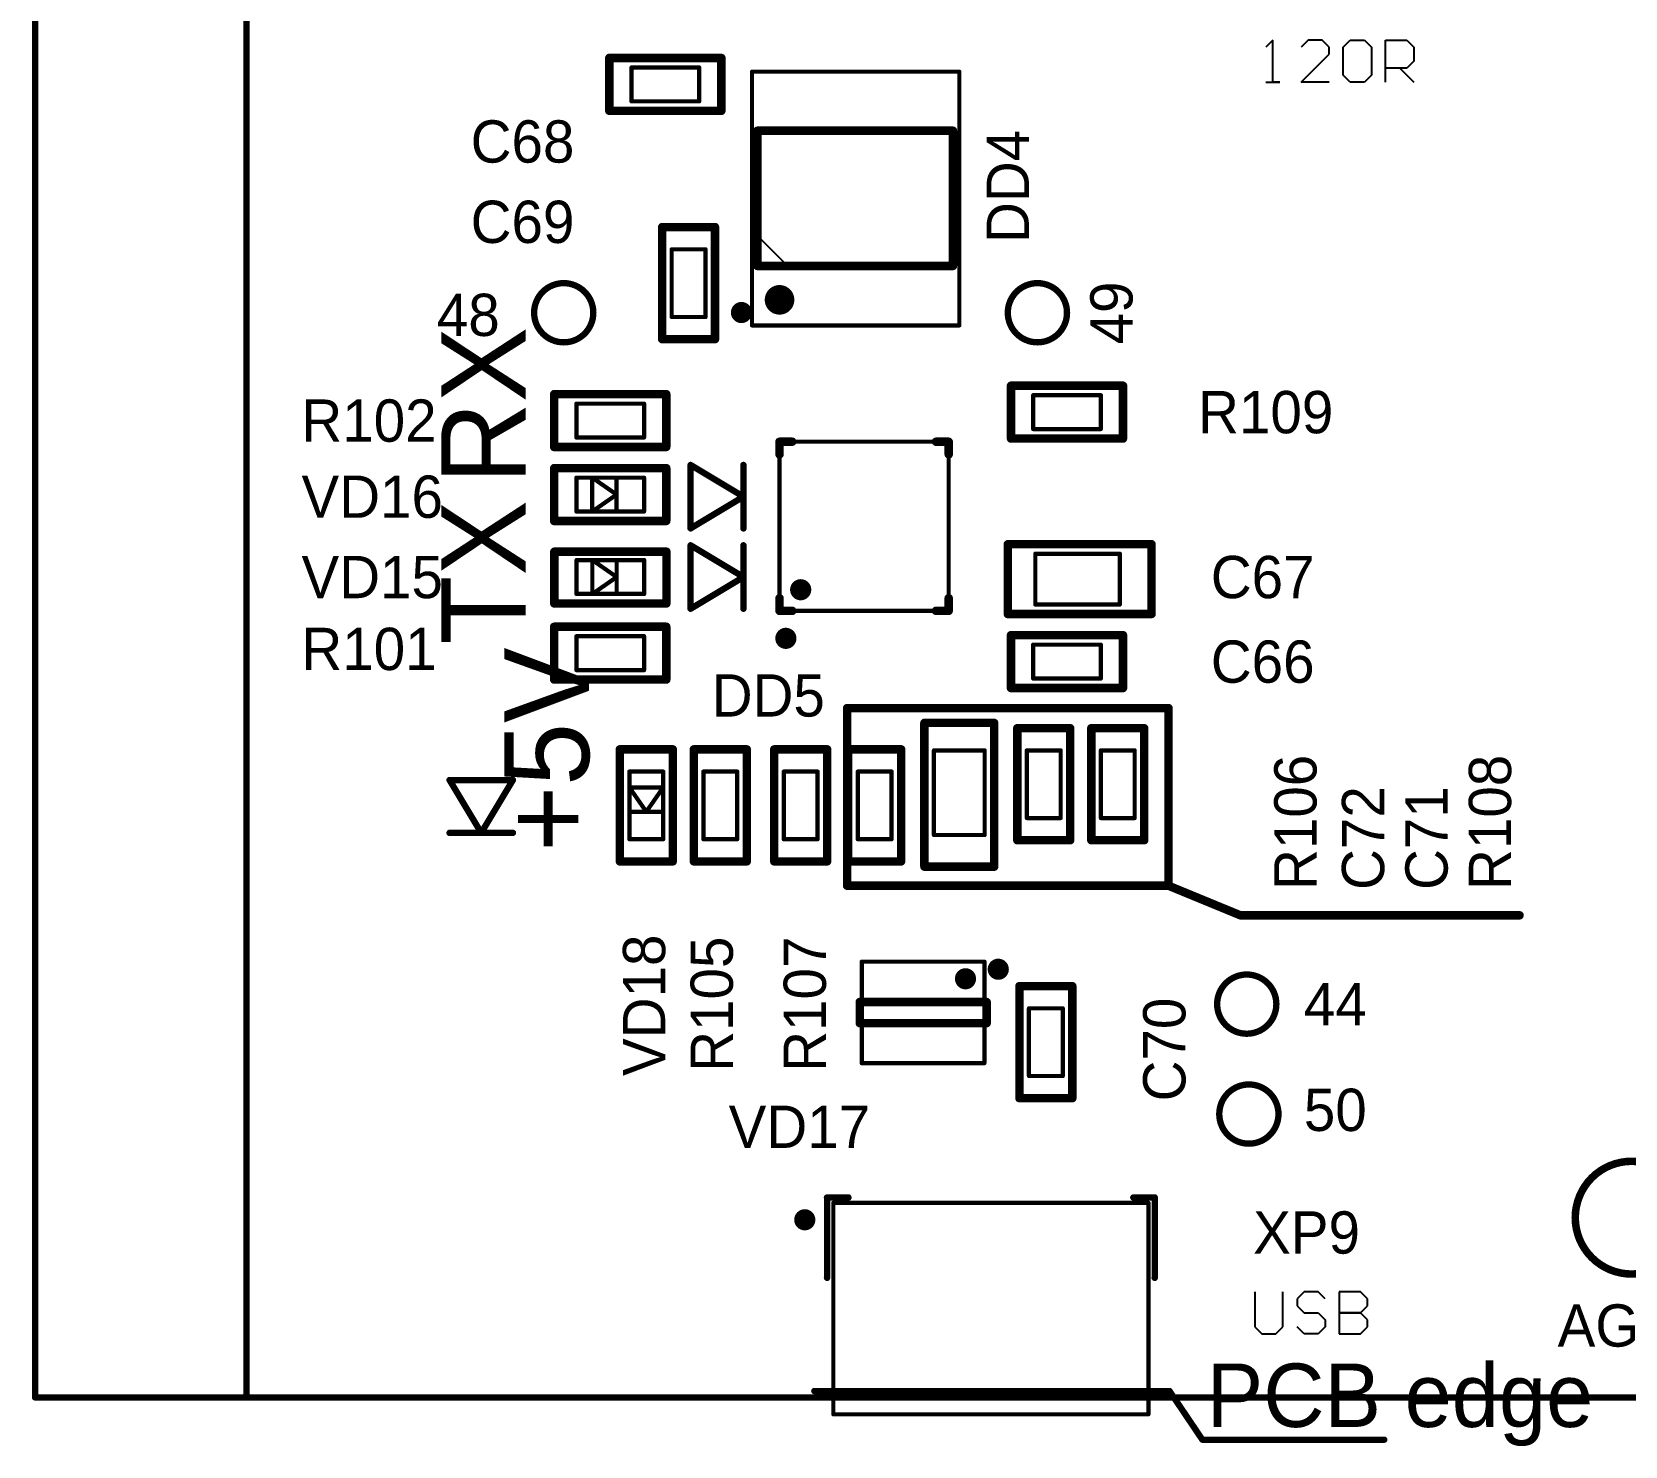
# Model space of a CAD drawing. Header units: millimetres. Extents: x 401 to 806, y 209 to 418.
# Drawn here: x 400.78 to 438.45, y 209.3 to 242.74 of the extents above; entities that cross this region are included whole.
import ezdxf

# ---------------------------------------------------------------- set-up
doc = ezdxf.new("R2010")
doc.units = ezdxf.units.MM
for name, color, linetype in [('KeepOutLayer', 6, 'Continuous'), ('Mechanical1', 6, 'Continuous'), ('TopOverlay', 28, 'Continuous')]:
    doc.layers.add(name, color=color, linetype=linetype)

msp = doc.modelspace()

# ---------------------------------------------------------------- linework, layer by layer
at = {"layer": 'KeepOutLayer', "const_width": 0.15}
for points in [[(400.85, 210.448), (400.85, 410.448)], [(405.85, 210.448), (405.85, 410.448)], [(400.85, 210.448), (405.85, 210.448)], [(405.85, 210.448), (505.85, 210.448)]]:
    msp.add_lwpolyline(points, dxfattribs=at)
at = {"layer": 'KeepOutLayer', "const_width": 0.075}
for points in [[(400.813, 210.448, 1), (400.888, 210.448, 1)], [(400.813, 210.448, 1), (400.888, 210.448, 1)], [(405.813, 210.448, 1), (405.888, 210.448, 1)], [(405.813, 210.448, 1), (405.888, 210.448, 1)], [(405.813, 210.448, 1), (405.888, 210.448, 1)]]:
    msp.add_lwpolyline(points, format="xyb", close=True, dxfattribs=at)
at = {"layer": 'Mechanical1'}
for points, const_width in [([(414.953, 241.898), (416.553, 241.898)], 0.1), ([(414.953, 241.098), (414.953, 241.898)], 0.1), ([(416.553, 241.098), (416.553, 241.898)], 0.1), ([(417.803, 235.798), (417.803, 241.798)], 0.1), ([(417.803, 241.798), (422.703, 241.798)], 0.1), ([(422.703, 235.798), (422.703, 241.798)], 0.1), ([(414.953, 241.098), (416.553, 241.098)], 0.1), ([(415.903, 235.998), (415.903, 237.598)], 0.1), ([(415.903, 237.598), (416.703, 237.598)], 0.1), ([(416.703, 235.998), (416.703, 237.598)], 0.1), ([(415.903, 235.998), (416.703, 235.998)], 0.1), ([(417.803, 235.798), (422.703, 235.798)], 0.1), ([(413.65, 233.147), (413.65, 233.948)], 0.1), ([(413.65, 233.948), (415.25, 233.948)], 0.1), ([(415.25, 233.147), (415.25, 233.948)], 0.1), ([(424.45, 233.347), (424.45, 234.148)], 0.1), ([(424.45, 234.148), (426.05, 234.148)], 0.1), ([(426.05, 233.347), (426.05, 234.148)], 0.1), ([(413.65, 233.147), (415.25, 233.147)], 0.1), ([(424.45, 233.347), (426.05, 233.347)], 0.1), ([(418.453, 229.048), (418.453, 233.048)], 0.1), ([(418.453, 233.048), (422.453, 233.048)], 0.1), ([(422.453, 229.048), (422.453, 233.048)], 0.1), ([(413.65, 231.398), (413.65, 232.198)], 0.1), ([(413.65, 232.198), (415.25, 232.198)], 0.1), ([(414.025, 232.198), (414.6, 231.798)], 0.1), ([(414.025, 231.398), (414.025, 232.198)], 0.1), ([(414.6, 231.398), (414.6, 232.198)], 0.1), ([(415.25, 231.398), (415.25, 232.198)], 0.1), ([(414.025, 231.398), (414.6, 231.798)], 0.1), ([(413.65, 231.398), (415.25, 231.398)], 0.1), ([(413.653, 230.248), (415.253, 230.248)], 0.1), ([(413.653, 229.448), (413.653, 230.248)], 0.1), ([(413.653, 230.248), (415.253, 230.248)], 0.0254), ([(413.653, 229.448), (413.653, 230.248)], 0.0254), ([(414.028, 229.448), (414.028, 230.248)], 0.1), ([(414.028, 230.248), (414.603, 229.848)], 0.1), ([(414.603, 229.448), (414.603, 230.248)], 0.1), ([(415.253, 229.448), (415.253, 230.248)], 0.1), ([(415.253, 229.448), (415.253, 230.248)], 0.0254), ([(424.5, 229.198), (424.5, 230.398)], 0.1), ([(424.5, 230.398), (426.499, 230.398)], 0.1), ([(426.499, 229.198), (426.499, 230.398)], 0.1), ([(414.028, 229.448), (414.603, 229.848)], 0.1), ([(413.653, 229.448), (415.253, 229.448)], 0.1), ([(413.653, 229.448), (415.253, 229.448)], 0.0254), ([(418.453, 229.048), (422.453, 229.048)], 0.1), ([(424.5, 229.198), (426.499, 229.198)], 0.1), ([(413.65, 227.647), (413.65, 228.448)], 0.1), ([(413.65, 228.448), (415.25, 228.448)], 0.1), ([(415.25, 227.647), (415.25, 228.448)], 0.1), ([(424.45, 228.248), (426.05, 228.248)], 0.1), ([(424.45, 227.448), (424.45, 228.248)], 0.1), ([(426.05, 227.448), (426.05, 228.248)], 0.1), ([(413.65, 227.647), (415.25, 227.647)], 0.1), ([(424.45, 227.448), (426.05, 227.448)], 0.1), ([(422.103, 225.748), (423.303, 225.748)], 0.1), ([(422.103, 223.748), (422.103, 225.748)], 0.1), ([(423.303, 223.748), (423.303, 225.748)], 0.1), ([(424.3, 224.148), (424.3, 225.748)], 0.1), ([(424.3, 225.748), (425.1, 225.748)], 0.1), ([(425.1, 224.148), (425.1, 225.748)], 0.1), ([(426.05, 225.748), (426.85, 225.748)], 0.1), ([(426.05, 224.148), (426.05, 225.748)], 0.1), ([(426.85, 224.148), (426.85, 225.748)], 0.1), ([(414.903, 225.248), (415.703, 225.248)], 0.1), ([(414.903, 223.648), (414.903, 225.248)], 0.1), ([(415.703, 223.648), (415.703, 225.248)], 0.1), ([(416.653, 225.248), (417.453, 225.248)], 0.1), ([(416.653, 223.648), (416.653, 225.248)], 0.1), ([(417.453, 223.648), (417.453, 225.248)], 0.1), ([(418.553, 225.248), (419.353, 225.248)], 0.1), ([(418.553, 223.648), (418.553, 225.248)], 0.1), ([(419.353, 223.648), (419.353, 225.248)], 0.1), ([(420.303, 225.248), (421.103, 225.248)], 0.1), ([(420.303, 223.648), (420.303, 225.248)], 0.1), ([(421.103, 223.648), (421.103, 225.248)], 0.1), ([(414.903, 224.873), (415.703, 224.873)], 0.1), ([(414.903, 224.873), (415.303, 224.298)], 0.1), ([(415.303, 224.298), (415.703, 224.873)], 0.1), ([(414.903, 224.298), (415.703, 224.298)], 0.1), ([(424.3, 224.148), (425.1, 224.148)], 0.1), ([(426.05, 224.148), (426.85, 224.148)], 0.1), ([(422.103, 223.748), (423.303, 223.748)], 0.1), ([(414.903, 223.648), (415.703, 223.648)], 0.1), ([(416.653, 223.648), (417.453, 223.648)], 0.1), ([(418.553, 223.648), (419.353, 223.648)], 0.1), ([(420.303, 223.648), (421.103, 223.648)], 0.1), ([(420.397, 220.752), (423.297, 220.752)], 0.1), ([(420.397, 218.352), (420.397, 220.752)], 0.1), ([(423.297, 218.352), (423.297, 220.752)], 0.1), ([(424.35, 218.048), (424.35, 219.648)], 0.1), ([(424.35, 219.648), (425.15, 219.648)], 0.1), ([(425.15, 218.048), (425.15, 219.648)], 0.1), ([(420.397, 218.352), (423.297, 218.352)], 0.1), ([(424.35, 218.048), (425.15, 218.048)], 0.1), ([(419.725, 210.048), (419.725, 215.048)], 0.1), ([(419.725, 215.048), (427.175, 215.048)], 0.1), ([(427.175, 210.048), (427.175, 215.048)], 0.1), ([(419.275, 210.598), (427.675, 210.598)], 0.15), ([(427.675, 210.598), (428.45, 209.448)], 0.15), ([(419.725, 210.048), (427.175, 210.048)], 0.1), ([(428.45, 209.448), (432.75, 209.448)], 0.15)]:
    msp.add_lwpolyline(points, dxfattribs=dict(at, const_width=const_width))
for points, const_width in [([(414.928, 241.898, 1), (414.978, 241.898, 1)], 0.05), ([(414.928, 241.898, 1), (414.978, 241.898, 1)], 0.05), ([(416.528, 241.898, 1), (416.578, 241.898, 1)], 0.05), ([(416.528, 241.898, 1), (416.578, 241.898, 1)], 0.05), ([(417.778, 241.798, 1), (417.828, 241.798, 1)], 0.05), ([(417.778, 241.798, 1), (417.828, 241.798, 1)], 0.05), ([(422.678, 241.798, 1), (422.728, 241.798, 1)], 0.05), ([(422.678, 241.798, 1), (422.728, 241.798, 1)], 0.05), ([(414.928, 241.098, 1), (414.978, 241.098, 1)], 0.05), ([(414.928, 241.098, 1), (414.978, 241.098, 1)], 0.05), ([(416.528, 241.098, 1), (416.578, 241.098, 1)], 0.05), ([(416.528, 241.098, 1), (416.578, 241.098, 1)], 0.05), ([(415.878, 237.598, 1), (415.928, 237.598, 1)], 0.05), ([(415.878, 237.598, 1), (415.928, 237.598, 1)], 0.05), ([(416.678, 237.598, 1), (416.728, 237.598, 1)], 0.05), ([(416.678, 237.598, 1), (416.728, 237.598, 1)], 0.05), ([(418.278, 236.403, 1), (418.628, 236.403, 1)], 0.35), ([(415.878, 235.998, 1), (415.928, 235.998, 1)], 0.05), ([(415.878, 235.998, 1), (415.928, 235.998, 1)], 0.05), ([(416.678, 235.998, 1), (416.728, 235.998, 1)], 0.05), ([(416.678, 235.998, 1), (416.728, 235.998, 1)], 0.05), ([(417.778, 235.798, 1), (417.828, 235.798, 1)], 0.05), ([(417.778, 235.798, 1), (417.828, 235.798, 1)], 0.05), ([(422.678, 235.798, 1), (422.728, 235.798, 1)], 0.05), ([(422.678, 235.798, 1), (422.728, 235.798, 1)], 0.05), ([(413.625, 233.948, 1), (413.675, 233.948, 1)], 0.05), ([(413.625, 233.948, 1), (413.675, 233.948, 1)], 0.05), ([(415.225, 233.948, 1), (415.275, 233.948, 1)], 0.05), ([(415.225, 233.948, 1), (415.275, 233.948, 1)], 0.05), ([(424.425, 234.148, 1), (424.475, 234.148, 1)], 0.05), ([(424.425, 234.148, 1), (424.475, 234.148, 1)], 0.05), ([(426.025, 234.148, 1), (426.075, 234.148, 1)], 0.05), ([(426.025, 234.148, 1), (426.075, 234.148, 1)], 0.05), ([(413.625, 233.147, 1), (413.675, 233.147, 1)], 0.05), ([(413.625, 233.147, 1), (413.675, 233.147, 1)], 0.05), ([(415.225, 233.147, 1), (415.275, 233.147, 1)], 0.05), ([(415.225, 233.147, 1), (415.275, 233.147, 1)], 0.05), ([(424.425, 233.347, 1), (424.475, 233.347, 1)], 0.05), ([(424.425, 233.347, 1), (424.475, 233.347, 1)], 0.05), ([(426.025, 233.347, 1), (426.075, 233.347, 1)], 0.05), ([(426.025, 233.347, 1), (426.075, 233.347, 1)], 0.05), ([(418.428, 233.048, 1), (418.478, 233.048, 1)], 0.05), ([(418.428, 233.048, 1), (418.478, 233.048, 1)], 0.05), ([(422.428, 233.048, 1), (422.478, 233.048, 1)], 0.05), ([(422.428, 233.048, 1), (422.478, 233.048, 1)], 0.05), ([(413.625, 232.198, 1), (413.675, 232.198, 1)], 0.05), ([(413.625, 232.198, 1), (413.675, 232.198, 1)], 0.05), ([(414, 232.198, 1), (414.05, 232.198, 1)], 0.05), ([(414, 232.198, 1), (414.05, 232.198, 1)], 0.05), ([(414.575, 232.198, 1), (414.625, 232.198, 1)], 0.05), ([(415.225, 232.198, 1), (415.275, 232.198, 1)], 0.05), ([(415.225, 232.198, 1), (415.275, 232.198, 1)], 0.05), ([(414.575, 231.798, 1), (414.625, 231.798, 1)], 0.05), ([(414.575, 231.798, 1), (414.625, 231.798, 1)], 0.05), ([(413.625, 231.398, 1), (413.675, 231.398, 1)], 0.05), ([(413.625, 231.398, 1), (413.675, 231.398, 1)], 0.05), ([(414, 231.398, 1), (414.05, 231.398, 1)], 0.05), ([(414, 231.398, 1), (414.05, 231.398, 1)], 0.05), ([(414.575, 231.398, 1), (414.625, 231.398, 1)], 0.05), ([(415.225, 231.398, 1), (415.275, 231.398, 1)], 0.05), ([(415.225, 231.398, 1), (415.275, 231.398, 1)], 0.05), ([(413.628, 230.248, 1), (413.678, 230.248, 1)], 0.05), ([(413.628, 230.248, 1), (413.678, 230.248, 1)], 0.05), ([(413.647, 230.248, 1), (413.659, 230.248, 1)], 0.0127), ([(413.647, 230.248, 1), (413.659, 230.248, 1)], 0.0127), ([(414.003, 230.248, 1), (414.053, 230.248, 1)], 0.05), ([(414.003, 230.248, 1), (414.053, 230.248, 1)], 0.05), ([(414.578, 230.248, 1), (414.628, 230.248, 1)], 0.05), ([(415.228, 230.248, 1), (415.278, 230.248, 1)], 0.05), ([(415.228, 230.248, 1), (415.278, 230.248, 1)], 0.05), ([(415.247, 230.248, 1), (415.259, 230.248, 1)], 0.0127), ([(415.247, 230.248, 1), (415.259, 230.248, 1)], 0.0127), ([(424.475, 230.398, 1), (424.525, 230.398, 1)], 0.05), ([(424.475, 230.398, 1), (424.525, 230.398, 1)], 0.05), ([(426.474, 230.398, 1), (426.524, 230.398, 1)], 0.05), ([(426.474, 230.398, 1), (426.524, 230.398, 1)], 0.05), ([(414.578, 229.848, 1), (414.628, 229.848, 1)], 0.05), ([(414.578, 229.848, 1), (414.628, 229.848, 1)], 0.05), ([(418.828, 229.548, 1), (419.078, 229.548, 1)], 0.25), ([(413.628, 229.448, 1), (413.678, 229.448, 1)], 0.05), ([(413.628, 229.448, 1), (413.678, 229.448, 1)], 0.05), ([(413.647, 229.448, 1), (413.659, 229.448, 1)], 0.0127), ([(413.647, 229.448, 1), (413.659, 229.448, 1)], 0.0127), ([(414.003, 229.448, 1), (414.053, 229.448, 1)], 0.05), ([(414.003, 229.448, 1), (414.053, 229.448, 1)], 0.05), ([(414.578, 229.448, 1), (414.628, 229.448, 1)], 0.05), ([(415.228, 229.448, 1), (415.278, 229.448, 1)], 0.05), ([(415.228, 229.448, 1), (415.278, 229.448, 1)], 0.05), ([(415.247, 229.448, 1), (415.259, 229.448, 1)], 0.0127), ([(415.247, 229.448, 1), (415.259, 229.448, 1)], 0.0127), ([(418.428, 229.048, 1), (418.478, 229.048, 1)], 0.05), ([(418.428, 229.048, 1), (418.478, 229.048, 1)], 0.05), ([(422.428, 229.048, 1), (422.478, 229.048, 1)], 0.05), ([(422.428, 229.048, 1), (422.478, 229.048, 1)], 0.05), ([(424.475, 229.198, 1), (424.525, 229.198, 1)], 0.05), ([(424.475, 229.198, 1), (424.525, 229.198, 1)], 0.05), ([(426.474, 229.198, 1), (426.524, 229.198, 1)], 0.05), ([(426.474, 229.198, 1), (426.524, 229.198, 1)], 0.05), ([(413.625, 228.448, 1), (413.675, 228.448, 1)], 0.05), ([(413.625, 228.448, 1), (413.675, 228.448, 1)], 0.05), ([(415.225, 228.448, 1), (415.275, 228.448, 1)], 0.05), ([(415.225, 228.448, 1), (415.275, 228.448, 1)], 0.05), ([(424.425, 228.248, 1), (424.475, 228.248, 1)], 0.05), ([(424.425, 228.248, 1), (424.475, 228.248, 1)], 0.05), ([(426.025, 228.248, 1), (426.075, 228.248, 1)], 0.05), ([(426.025, 228.248, 1), (426.075, 228.248, 1)], 0.05), ([(413.625, 227.647, 1), (413.675, 227.647, 1)], 0.05), ([(413.625, 227.647, 1), (413.675, 227.647, 1)], 0.05), ([(415.225, 227.647, 1), (415.275, 227.647, 1)], 0.05), ([(415.225, 227.647, 1), (415.275, 227.647, 1)], 0.05), ([(424.425, 227.448, 1), (424.475, 227.448, 1)], 0.05), ([(424.425, 227.448, 1), (424.475, 227.448, 1)], 0.05), ([(426.025, 227.448, 1), (426.075, 227.448, 1)], 0.05), ([(426.025, 227.448, 1), (426.075, 227.448, 1)], 0.05), ([(422.078, 225.748, 1), (422.128, 225.748, 1)], 0.05), ([(422.078, 225.748, 1), (422.128, 225.748, 1)], 0.05), ([(423.278, 225.748, 1), (423.328, 225.748, 1)], 0.05), ([(423.278, 225.748, 1), (423.328, 225.748, 1)], 0.05), ([(424.275, 225.748, 1), (424.325, 225.748, 1)], 0.05), ([(424.275, 225.748, 1), (424.325, 225.748, 1)], 0.05), ([(425.075, 225.748, 1), (425.125, 225.748, 1)], 0.05), ([(425.075, 225.748, 1), (425.125, 225.748, 1)], 0.05), ([(426.025, 225.748, 1), (426.075, 225.748, 1)], 0.05), ([(426.025, 225.748, 1), (426.075, 225.748, 1)], 0.05), ([(426.825, 225.748, 1), (426.875, 225.748, 1)], 0.05), ([(426.825, 225.748, 1), (426.875, 225.748, 1)], 0.05), ([(414.878, 225.248, 1), (414.928, 225.248, 1)], 0.05), ([(414.878, 225.248, 1), (414.928, 225.248, 1)], 0.05), ([(415.678, 225.248, 1), (415.728, 225.248, 1)], 0.05), ([(415.678, 225.248, 1), (415.728, 225.248, 1)], 0.05), ([(416.628, 225.248, 1), (416.678, 225.248, 1)], 0.05), ([(416.628, 225.248, 1), (416.678, 225.248, 1)], 0.05), ([(417.428, 225.248, 1), (417.478, 225.248, 1)], 0.05), ([(417.428, 225.248, 1), (417.478, 225.248, 1)], 0.05), ([(418.528, 225.248, 1), (418.578, 225.248, 1)], 0.05), ([(418.528, 225.248, 1), (418.578, 225.248, 1)], 0.05), ([(419.328, 225.248, 1), (419.378, 225.248, 1)], 0.05), ([(419.328, 225.248, 1), (419.378, 225.248, 1)], 0.05), ([(420.278, 225.248, 1), (420.328, 225.248, 1)], 0.05), ([(420.278, 225.248, 1), (420.328, 225.248, 1)], 0.05), ([(421.078, 225.248, 1), (421.128, 225.248, 1)], 0.05), ([(421.078, 225.248, 1), (421.128, 225.248, 1)], 0.05), ([(414.878, 224.873, 1), (414.928, 224.873, 1)], 0.05), ([(414.878, 224.873, 1), (414.928, 224.873, 1)], 0.05), ([(415.678, 224.873, 1), (415.728, 224.873, 1)], 0.05), ([(415.678, 224.873, 1), (415.728, 224.873, 1)], 0.05), ([(414.878, 224.298, 1), (414.928, 224.298, 1)], 0.05), ([(415.278, 224.298, 1), (415.328, 224.298, 1)], 0.05), ([(415.278, 224.298, 1), (415.328, 224.298, 1)], 0.05), ([(415.678, 224.298, 1), (415.728, 224.298, 1)], 0.05), ([(424.275, 224.148, 1), (424.325, 224.148, 1)], 0.05), ([(424.275, 224.148, 1), (424.325, 224.148, 1)], 0.05), ([(425.075, 224.148, 1), (425.125, 224.148, 1)], 0.05), ([(425.075, 224.148, 1), (425.125, 224.148, 1)], 0.05), ([(426.025, 224.148, 1), (426.075, 224.148, 1)], 0.05), ([(426.025, 224.148, 1), (426.075, 224.148, 1)], 0.05), ([(426.825, 224.148, 1), (426.875, 224.148, 1)], 0.05), ([(426.825, 224.148, 1), (426.875, 224.148, 1)], 0.05), ([(422.078, 223.748, 1), (422.128, 223.748, 1)], 0.05), ([(422.078, 223.748, 1), (422.128, 223.748, 1)], 0.05), ([(423.278, 223.748, 1), (423.328, 223.748, 1)], 0.05), ([(423.278, 223.748, 1), (423.328, 223.748, 1)], 0.05), ([(414.878, 223.648, 1), (414.928, 223.648, 1)], 0.05), ([(414.878, 223.648, 1), (414.928, 223.648, 1)], 0.05), ([(415.678, 223.648, 1), (415.728, 223.648, 1)], 0.05), ([(415.678, 223.648, 1), (415.728, 223.648, 1)], 0.05), ([(416.628, 223.648, 1), (416.678, 223.648, 1)], 0.05), ([(416.628, 223.648, 1), (416.678, 223.648, 1)], 0.05), ([(417.428, 223.648, 1), (417.478, 223.648, 1)], 0.05), ([(417.428, 223.648, 1), (417.478, 223.648, 1)], 0.05), ([(418.528, 223.648, 1), (418.578, 223.648, 1)], 0.05), ([(418.528, 223.648, 1), (418.578, 223.648, 1)], 0.05), ([(419.328, 223.648, 1), (419.378, 223.648, 1)], 0.05), ([(419.328, 223.648, 1), (419.378, 223.648, 1)], 0.05), ([(420.278, 223.648, 1), (420.328, 223.648, 1)], 0.05), ([(420.278, 223.648, 1), (420.328, 223.648, 1)], 0.05), ([(421.078, 223.648, 1), (421.128, 223.648, 1)], 0.05), ([(421.078, 223.648, 1), (421.128, 223.648, 1)], 0.05), ([(420.372, 220.752, 1), (420.422, 220.752, 1)], 0.05), ([(420.372, 220.752, 1), (420.422, 220.752, 1)], 0.05), ([(423.272, 220.752, 1), (423.322, 220.752, 1)], 0.05), ([(423.272, 220.752, 1), (423.322, 220.752, 1)], 0.05), ([(422.725, 220.348, 1), (422.975, 220.348, 1)], 0.25), ([(424.325, 219.648, 1), (424.375, 219.648, 1)], 0.05), ([(424.325, 219.648, 1), (424.375, 219.648, 1)], 0.05), ([(425.125, 219.648, 1), (425.175, 219.648, 1)], 0.05), ([(425.125, 219.648, 1), (425.175, 219.648, 1)], 0.05), ([(420.372, 218.352, 1), (420.422, 218.352, 1)], 0.05), ([(420.372, 218.352, 1), (420.422, 218.352, 1)], 0.05), ([(423.272, 218.352, 1), (423.322, 218.352, 1)], 0.05), ([(423.272, 218.352, 1), (423.322, 218.352, 1)], 0.05), ([(424.325, 218.048, 1), (424.375, 218.048, 1)], 0.05), ([(424.325, 218.048, 1), (424.375, 218.048, 1)], 0.05), ([(425.125, 218.048, 1), (425.175, 218.048, 1)], 0.05), ([(425.125, 218.048, 1), (425.175, 218.048, 1)], 0.05), ([(419.175, 214.648, 1), (418.925, 214.648, 1)], 0.25), ([(418.863, 214.648, 1), (418.988, 214.648, 1)], 0.125), ([(419.113, 214.648, 1), (419.238, 214.648, 1)], 0.125), ([(419.7, 215.048, 1), (419.75, 215.048, 1)], 0.05), ([(419.7, 215.048, 1), (419.75, 215.048, 1)], 0.05), ([(427.15, 215.048, 1), (427.2, 215.048, 1)], 0.05), ([(427.15, 215.048, 1), (427.2, 215.048, 1)], 0.05), ([(419.238, 210.598, 1), (419.313, 210.598, 1)], 0.075), ([(427.638, 210.598, 1), (427.713, 210.598, 1)], 0.075), ([(427.638, 210.598, 1), (427.713, 210.598, 1)], 0.075), ([(419.7, 210.048, 1), (419.75, 210.048, 1)], 0.05), ([(419.7, 210.048, 1), (419.75, 210.048, 1)], 0.05), ([(427.15, 210.048, 1), (427.2, 210.048, 1)], 0.05), ([(427.15, 210.048, 1), (427.2, 210.048, 1)], 0.05), ([(428.413, 209.448, 1), (428.488, 209.448, 1)], 0.075), ([(428.413, 209.448, 1), (428.488, 209.448, 1)], 0.075), ([(432.713, 209.448, 1), (432.788, 209.448, 1)], 0.075)]:
    msp.add_lwpolyline(points, format="xyb", close=True, dxfattribs=dict(at, const_width=const_width))
at = {"layer": 'TopOverlay'}
for p, q in [((430.117, 242.547), (429.95, 242.381)), ((430.117, 241.548), (430.117, 242.547)), ((430.95, 242.547), (430.783, 242.381)), ((431.283, 242.547), (430.95, 242.547)), ((431.45, 242.381), (431.283, 242.547)), ((431.45, 242.214), (431.45, 242.381)), ((431.783, 242.381), (431.949, 242.547)), ((431.783, 241.714), (431.783, 242.381)), ((431.949, 242.547), (432.283, 242.547)), ((432.283, 242.547), (432.449, 242.381)), ((432.449, 242.381), (432.449, 241.714)), ((432.782, 241.548), (432.782, 242.547)), ((432.782, 242.547), (433.282, 242.547)), ((433.282, 242.547), (433.449, 242.381)), ((433.449, 242.381), (433.449, 242.047)), ((430.783, 241.548), (431.45, 242.214)), ((433.282, 241.881), (432.782, 241.881)), ((433.116, 241.881), (433.449, 241.548)), ((433.449, 242.047), (433.282, 241.881)), ((429.95, 241.548), (430.283, 241.548)), ((430.283, 241.548), (430.117, 241.548)), ((431.45, 241.548), (430.783, 241.548)), ((431.949, 241.548), (431.783, 241.714)), ((432.283, 241.548), (431.949, 241.548)), ((432.449, 241.714), (432.283, 241.548)), ((417.928, 237.923), (417.928, 237.203)), ((418.648, 237.203), (417.928, 237.923)), ((417.928, 237.203), (418.648, 237.203)), ((429.689, 212.947), (429.689, 212.114)), ((430.355, 212.114), (430.355, 212.947)), ((430.855, 212.947), (430.689, 212.781)), ((431.189, 212.947), (430.855, 212.947)), ((431.355, 212.781), (431.189, 212.947)), ((431.688, 212.947), (431.688, 211.948)), ((432.188, 212.947), (431.688, 212.947)), ((432.355, 212.781), (432.188, 212.947)), ((430.689, 212.781), (430.689, 212.614)), ((430.689, 212.614), (430.855, 212.447)), ((432.188, 212.447), (432.355, 212.614)), ((432.355, 212.614), (432.355, 212.781)), ((429.689, 212.114), (429.856, 211.948)), ((430.189, 211.948), (430.355, 212.114)), ((430.855, 211.948), (430.689, 212.114)), ((430.855, 212.447), (431.189, 212.447)), ((431.189, 212.447), (431.355, 212.281)), ((431.355, 212.114), (431.189, 211.948)), ((431.355, 212.281), (431.355, 212.114)), ((432.188, 212.447), (431.688, 212.447)), ((431.688, 212.447), (432.188, 212.447)), ((432.355, 212.281), (432.188, 212.447)), ((432.188, 211.948), (432.355, 212.114)), ((432.355, 212.114), (432.355, 212.281)), ((429.856, 211.948), (430.189, 211.948)), ((431.189, 211.948), (430.855, 211.948)), ((431.688, 211.948), (432.188, 211.948))]:
    msp.add_line(p, q, dxfattribs=at)
for points, const_width in [([(414.428, 242.123), (417.078, 242.123)], 0.2), ([(414.428, 240.873), (414.428, 242.123)], 0.2), ([(417.078, 240.873), (417.078, 242.123)], 0.2), ([(414.428, 240.873), (417.078, 240.873)], 0.2), ([(417.928, 237.203), (417.928, 240.403)], 0.2), ([(417.928, 240.403), (422.553, 240.403)], 0.2), ([(422.553, 237.203), (422.553, 240.403)], 0.2), ([(415.678, 235.473), (415.678, 238.123)], 0.2), ([(415.678, 238.123), (416.928, 238.123)], 0.2), ([(416.928, 235.473), (416.928, 238.123)], 0.2), ([(417.928, 237.203), (422.553, 237.203)], 0.2), ([(415.678, 235.473), (416.928, 235.473)], 0.2), ([(423.925, 233.123), (423.925, 234.373)], 0.2), ([(423.925, 234.373), (426.575, 234.373)], 0.2), ([(426.575, 233.123), (426.575, 234.373)], 0.2), ([(413.125, 232.923), (413.125, 234.173)], 0.2), ([(413.125, 234.173), (415.775, 234.173)], 0.2), ([(415.775, 232.923), (415.775, 234.173)], 0.2), ([(423.925, 233.123), (426.575, 233.123)], 0.2), ([(413.125, 232.923), (415.775, 232.923)], 0.2), ([(418.453, 233.048), (418.753, 233.048)], 0.2), ([(418.453, 232.748), (418.453, 233.048)], 0.2), ([(422.153, 233.048), (422.453, 233.048)], 0.2), ([(422.453, 232.748), (422.453, 233.048)], 0.2), ([(413.125, 231.173), (413.125, 232.423)], 0.2), ([(413.125, 232.423), (415.775, 232.423)], 0.2), ([(415.775, 231.173), (415.775, 232.423)], 0.2), ([(416.35, 230.998), (416.35, 232.498)], 0.15), ([(416.35, 232.498), (417.6, 231.748)], 0.15), ([(417.6, 230.998), (417.6, 232.498)], 0.15), ([(416.35, 230.998), (417.6, 231.748)], 0.15), ([(413.125, 231.173), (415.775, 231.173)], 0.2), ([(416.35, 229.098), (416.35, 230.598)], 0.15), ([(416.35, 230.598), (417.6, 229.848)], 0.15), ([(417.6, 229.098), (417.6, 230.598)], 0.15), ([(423.85, 228.973), (423.85, 230.623)], 0.2), ([(423.85, 230.623), (427.25, 230.623)], 0.2), ([(427.25, 228.973), (427.25, 230.623)], 0.2), ([(413.128, 230.448), (415.778, 230.448)], 0.2), ([(413.128, 229.223), (413.128, 230.448)], 0.2), ([(415.778, 229.223), (415.778, 230.448)], 0.2), ([(416.35, 229.098), (417.6, 229.848)], 0.15), ([(418.453, 229.048), (418.453, 229.348)], 0.2), ([(422.453, 229.048), (422.453, 229.348)], 0.2), ([(413.128, 229.223), (415.778, 229.223)], 0.2), ([(418.453, 229.048), (418.753, 229.048)], 0.2), ([(422.153, 229.048), (422.453, 229.048)], 0.2), ([(423.85, 228.973), (427.25, 228.973)], 0.2), ([(413.125, 227.423), (413.125, 228.673)], 0.2), ([(413.125, 228.673), (415.775, 228.673)], 0.2), ([(415.775, 227.423), (415.775, 228.673)], 0.2), ([(423.925, 228.473), (426.575, 228.473)], 0.2), ([(423.925, 227.223), (423.925, 228.473)], 0.2), ([(426.575, 227.223), (426.575, 228.473)], 0.2), ([(413.125, 227.423), (415.775, 227.423)], 0.2), ([(423.925, 227.223), (426.575, 227.223)], 0.2), ([(420.05, 226.748), (427.65, 226.748)], 0.2), ([(420.05, 222.548), (420.05, 226.748)], 0.2), ([(427.65, 222.548), (427.65, 226.748)], 0.2), ([(421.878, 226.398), (423.528, 226.398)], 0.2), ([(421.878, 222.998), (421.878, 226.398)], 0.2), ([(423.528, 222.998), (423.528, 226.398)], 0.2), ([(424.075, 223.623), (424.075, 226.273)], 0.2), ([(424.075, 226.273), (425.325, 226.273)], 0.2), ([(425.325, 223.623), (425.325, 226.273)], 0.2), ([(425.825, 226.273), (427.075, 226.273)], 0.2), ([(425.825, 223.623), (425.825, 226.273)], 0.2), ([(427.075, 223.623), (427.075, 226.273)], 0.2), ([(414.678, 225.773), (415.928, 225.773)], 0.2), ([(414.678, 223.123), (414.678, 225.773)], 0.2), ([(415.928, 223.123), (415.928, 225.773)], 0.2), ([(416.428, 225.773), (417.678, 225.773)], 0.2), ([(416.428, 223.123), (416.428, 225.773)], 0.2), ([(417.678, 223.123), (417.678, 225.773)], 0.2), ([(418.328, 225.773), (419.578, 225.773)], 0.2), ([(418.328, 223.123), (418.328, 225.773)], 0.2), ([(419.578, 223.123), (419.578, 225.773)], 0.2), ([(420.078, 225.773), (421.328, 225.773)], 0.2), ([(420.078, 223.123), (420.078, 225.773)], 0.2), ([(421.328, 223.123), (421.328, 225.773)], 0.2), ([(410.65, 225.048), (412.15, 225.048)], 0.15), ([(410.65, 225.048), (411.4, 223.798)], 0.15), ([(411.4, 223.798), (412.15, 225.048)], 0.15), ([(410.65, 223.798), (412.15, 223.798)], 0.15), ([(424.075, 223.623), (425.325, 223.623)], 0.2), ([(425.825, 223.623), (427.075, 223.623)], 0.2), ([(414.678, 223.123), (415.928, 223.123)], 0.2), ([(416.428, 223.123), (417.678, 223.123)], 0.2), ([(418.328, 223.123), (419.578, 223.123)], 0.2), ([(420.078, 223.123), (421.328, 223.123)], 0.2), ([(421.878, 222.998), (423.528, 222.998)], 0.2), ([(420.05, 222.548), (427.65, 222.548)], 0.2), ([(427.65, 222.548), (429.35, 221.848)], 0.2), ([(429.35, 221.848), (435.95, 221.848)], 0.2), ([(424.125, 217.523), (424.125, 220.173)], 0.2), ([(424.125, 220.173), (425.375, 220.173)], 0.2), ([(425.375, 217.523), (425.375, 220.173)], 0.2), ([(420.35, 219.298), (420.35, 219.798)], 0.2), ([(420.35, 219.798), (423.35, 219.798)], 0.2), ([(423.35, 219.298), (423.35, 219.798)], 0.2), ([(420.35, 219.298), (423.35, 219.298)], 0.2), ([(424.125, 217.523), (425.375, 217.523)], 0.2), ([(419.577, 215.175), (420.08, 215.175)], 0.152), ([(419.577, 213.276), (419.577, 215.175)], 0.152), ([(426.82, 215.175), (427.324, 215.175)], 0.152), ([(427.324, 213.276), (427.324, 215.175)], 0.152)]:
    msp.add_lwpolyline(points, dxfattribs=dict(at, const_width=const_width))
for points, const_width in [([(414.378, 242.123, 1), (414.478, 242.123, 1)], 0.1), ([(414.378, 242.123, 1), (414.478, 242.123, 1)], 0.1), ([(417.028, 242.123, 1), (417.128, 242.123, 1)], 0.1), ([(417.028, 242.123, 1), (417.128, 242.123, 1)], 0.1), ([(414.378, 240.873, 1), (414.478, 240.873, 1)], 0.1), ([(414.378, 240.873, 1), (414.478, 240.873, 1)], 0.1), ([(417.028, 240.873, 1), (417.128, 240.873, 1)], 0.1), ([(417.028, 240.873, 1), (417.128, 240.873, 1)], 0.1), ([(417.878, 240.403, 1), (417.978, 240.403, 1)], 0.1), ([(417.878, 240.403, 1), (417.978, 240.403, 1)], 0.1), ([(422.503, 240.403, 1), (422.603, 240.403, 1)], 0.1), ([(422.503, 240.403, 1), (422.603, 240.403, 1)], 0.1), ([(415.628, 238.123, 1), (415.728, 238.123, 1)], 0.1), ([(415.628, 238.123, 1), (415.728, 238.123, 1)], 0.1), ([(416.878, 238.123, 1), (416.978, 238.123, 1)], 0.1), ([(416.878, 238.123, 1), (416.978, 238.123, 1)], 0.1), ([(417.878, 237.203, 1), (417.978, 237.203, 1)], 0.1), ([(417.878, 237.203, 1), (417.978, 237.203, 1)], 0.1), ([(422.503, 237.203, 1), (422.603, 237.203, 1)], 0.1), ([(422.503, 237.203, 1), (422.603, 237.203, 1)], 0.1), ([(414.05, 236.098, 1), (412.65, 236.098, 1)], 0.15), ([(425.25, 236.098, 1), (423.85, 236.098, 1)], 0.15), ([(417.678, 236.103, 1), (417.428, 236.103, 1)], 0.25), ([(417.366, 236.103, 1), (417.491, 236.103, 1)], 0.125), ([(417.616, 236.103, 1), (417.741, 236.103, 1)], 0.125), ([(412.612, 236.098, 1), (412.688, 236.098, 1)], 0.075), ([(414.013, 236.098, 1), (414.088, 236.098, 1)], 0.075), ([(423.812, 236.098, 1), (423.887, 236.098, 1)], 0.075), ([(425.212, 236.098, 1), (425.288, 236.098, 1)], 0.075), ([(415.628, 235.473, 1), (415.728, 235.473, 1)], 0.1), ([(415.628, 235.473, 1), (415.728, 235.473, 1)], 0.1), ([(416.878, 235.473, 1), (416.978, 235.473, 1)], 0.1), ([(416.878, 235.473, 1), (416.978, 235.473, 1)], 0.1), ([(423.875, 234.373, 1), (423.975, 234.373, 1)], 0.1), ([(423.875, 234.373, 1), (423.975, 234.373, 1)], 0.1), ([(426.525, 234.373, 1), (426.625, 234.373, 1)], 0.1), ([(426.525, 234.373, 1), (426.625, 234.373, 1)], 0.1), ([(413.075, 234.173, 1), (413.175, 234.173, 1)], 0.1), ([(413.075, 234.173, 1), (413.175, 234.173, 1)], 0.1), ([(415.725, 234.173, 1), (415.825, 234.173, 1)], 0.1), ([(415.725, 234.173, 1), (415.825, 234.173, 1)], 0.1), ([(423.875, 233.123, 1), (423.975, 233.123, 1)], 0.1), ([(423.875, 233.123, 1), (423.975, 233.123, 1)], 0.1), ([(426.525, 233.123, 1), (426.625, 233.123, 1)], 0.1), ([(426.525, 233.123, 1), (426.625, 233.123, 1)], 0.1), ([(413.075, 232.923, 1), (413.175, 232.923, 1)], 0.1), ([(413.075, 232.923, 1), (413.175, 232.923, 1)], 0.1), ([(415.725, 232.923, 1), (415.825, 232.923, 1)], 0.1), ([(415.725, 232.923, 1), (415.825, 232.923, 1)], 0.1), ([(418.403, 233.048, 1), (418.503, 233.048, 1)], 0.1), ([(418.403, 233.048, 1), (418.503, 233.048, 1)], 0.1), ([(418.403, 232.748, 1), (418.503, 232.748, 1)], 0.1), ([(418.703, 233.048, 1), (418.803, 233.048, 1)], 0.1), ([(422.103, 233.048, 1), (422.203, 233.048, 1)], 0.1), ([(422.403, 233.048, 1), (422.503, 233.048, 1)], 0.1), ([(422.403, 233.048, 1), (422.503, 233.048, 1)], 0.1), ([(422.403, 232.748, 1), (422.503, 232.748, 1)], 0.1), ([(413.075, 232.423, 1), (413.175, 232.423, 1)], 0.1), ([(413.075, 232.423, 1), (413.175, 232.423, 1)], 0.1), ([(415.725, 232.423, 1), (415.825, 232.423, 1)], 0.1), ([(415.725, 232.423, 1), (415.825, 232.423, 1)], 0.1), ([(416.312, 232.498, 1), (416.388, 232.498, 1)], 0.075), ([(416.312, 232.498, 1), (416.388, 232.498, 1)], 0.075), ([(417.562, 232.498, 1), (417.638, 232.498, 1)], 0.075), ([(417.562, 231.748, 1), (417.638, 231.748, 1)], 0.075), ([(417.562, 231.748, 1), (417.638, 231.748, 1)], 0.075), ([(413.075, 231.173, 1), (413.175, 231.173, 1)], 0.1), ([(413.075, 231.173, 1), (413.175, 231.173, 1)], 0.1), ([(415.725, 231.173, 1), (415.825, 231.173, 1)], 0.1), ([(415.725, 231.173, 1), (415.825, 231.173, 1)], 0.1), ([(416.312, 230.998, 1), (416.388, 230.998, 1)], 0.075), ([(416.312, 230.998, 1), (416.388, 230.998, 1)], 0.075), ([(417.562, 230.998, 1), (417.638, 230.998, 1)], 0.075), ([(416.312, 230.598, 1), (416.388, 230.598, 1)], 0.075), ([(416.312, 230.598, 1), (416.388, 230.598, 1)], 0.075), ([(417.562, 230.598, 1), (417.638, 230.598, 1)], 0.075), ([(423.8, 230.623, 1), (423.9, 230.623, 1)], 0.1), ([(423.8, 230.623, 1), (423.9, 230.623, 1)], 0.1), ([(427.2, 230.623, 1), (427.3, 230.623, 1)], 0.1), ([(427.2, 230.623, 1), (427.3, 230.623, 1)], 0.1), ([(413.078, 230.448, 1), (413.178, 230.448, 1)], 0.1), ([(413.078, 230.448, 1), (413.178, 230.448, 1)], 0.1), ([(415.728, 230.448, 1), (415.828, 230.448, 1)], 0.1), ([(415.728, 230.448, 1), (415.828, 230.448, 1)], 0.1), ([(417.562, 229.848, 1), (417.638, 229.848, 1)], 0.075), ([(417.562, 229.848, 1), (417.638, 229.848, 1)], 0.075), ([(418.403, 229.348, 1), (418.503, 229.348, 1)], 0.1), ([(422.403, 229.348, 1), (422.503, 229.348, 1)], 0.1), ([(413.078, 229.223, 1), (413.178, 229.223, 1)], 0.1), ([(413.078, 229.223, 1), (413.178, 229.223, 1)], 0.1), ([(415.728, 229.223, 1), (415.828, 229.223, 1)], 0.1), ([(415.728, 229.223, 1), (415.828, 229.223, 1)], 0.1), ([(416.312, 229.098, 1), (416.388, 229.098, 1)], 0.075), ([(416.312, 229.098, 1), (416.388, 229.098, 1)], 0.075), ([(417.562, 229.098, 1), (417.638, 229.098, 1)], 0.075), ([(418.403, 229.048, 1), (418.503, 229.048, 1)], 0.1), ([(418.403, 229.048, 1), (418.503, 229.048, 1)], 0.1), ([(418.703, 229.048, 1), (418.803, 229.048, 1)], 0.1), ([(422.103, 229.048, 1), (422.203, 229.048, 1)], 0.1), ([(422.403, 229.048, 1), (422.503, 229.048, 1)], 0.1), ([(422.403, 229.048, 1), (422.503, 229.048, 1)], 0.1), ([(423.8, 228.973, 1), (423.9, 228.973, 1)], 0.1), ([(423.8, 228.973, 1), (423.9, 228.973, 1)], 0.1), ([(427.2, 228.973, 1), (427.3, 228.973, 1)], 0.1), ([(427.2, 228.973, 1), (427.3, 228.973, 1)], 0.1), ([(413.075, 228.673, 1), (413.175, 228.673, 1)], 0.1), ([(413.075, 228.673, 1), (413.175, 228.673, 1)], 0.1), ([(415.725, 228.673, 1), (415.825, 228.673, 1)], 0.1), ([(415.725, 228.673, 1), (415.825, 228.673, 1)], 0.1), ([(418.728, 228.398, 1), (418.478, 228.398, 1)], 0.25), ([(418.416, 228.398, 1), (418.541, 228.398, 1)], 0.125), ([(418.666, 228.398, 1), (418.791, 228.398, 1)], 0.125), ([(423.875, 228.473, 1), (423.975, 228.473, 1)], 0.1), ([(423.875, 228.473, 1), (423.975, 228.473, 1)], 0.1), ([(426.525, 228.473, 1), (426.625, 228.473, 1)], 0.1), ([(426.525, 228.473, 1), (426.625, 228.473, 1)], 0.1), ([(413.075, 227.423, 1), (413.175, 227.423, 1)], 0.1), ([(413.075, 227.423, 1), (413.175, 227.423, 1)], 0.1), ([(415.725, 227.423, 1), (415.825, 227.423, 1)], 0.1), ([(415.725, 227.423, 1), (415.825, 227.423, 1)], 0.1), ([(423.875, 227.223, 1), (423.975, 227.223, 1)], 0.1), ([(423.875, 227.223, 1), (423.975, 227.223, 1)], 0.1), ([(426.525, 227.223, 1), (426.625, 227.223, 1)], 0.1), ([(426.525, 227.223, 1), (426.625, 227.223, 1)], 0.1), ([(420, 226.748, 1), (420.1, 226.748, 1)], 0.1), ([(420, 226.748, 1), (420.1, 226.748, 1)], 0.1), ([(427.6, 226.748, 1), (427.7, 226.748, 1)], 0.1), ([(427.6, 226.748, 1), (427.7, 226.748, 1)], 0.1), ([(421.828, 226.398, 1), (421.928, 226.398, 1)], 0.1), ([(421.828, 226.398, 1), (421.928, 226.398, 1)], 0.1), ([(423.478, 226.398, 1), (423.578, 226.398, 1)], 0.1), ([(423.478, 226.398, 1), (423.578, 226.398, 1)], 0.1), ([(424.025, 226.273, 1), (424.125, 226.273, 1)], 0.1), ([(424.025, 226.273, 1), (424.125, 226.273, 1)], 0.1), ([(425.275, 226.273, 1), (425.375, 226.273, 1)], 0.1), ([(425.275, 226.273, 1), (425.375, 226.273, 1)], 0.1), ([(425.775, 226.273, 1), (425.875, 226.273, 1)], 0.1), ([(425.775, 226.273, 1), (425.875, 226.273, 1)], 0.1), ([(427.025, 226.273, 1), (427.125, 226.273, 1)], 0.1), ([(427.025, 226.273, 1), (427.125, 226.273, 1)], 0.1), ([(414.628, 225.773, 1), (414.728, 225.773, 1)], 0.1), ([(414.628, 225.773, 1), (414.728, 225.773, 1)], 0.1), ([(415.878, 225.773, 1), (415.978, 225.773, 1)], 0.1), ([(415.878, 225.773, 1), (415.978, 225.773, 1)], 0.1), ([(416.378, 225.773, 1), (416.478, 225.773, 1)], 0.1), ([(416.378, 225.773, 1), (416.478, 225.773, 1)], 0.1), ([(417.628, 225.773, 1), (417.728, 225.773, 1)], 0.1), ([(417.628, 225.773, 1), (417.728, 225.773, 1)], 0.1), ([(418.278, 225.773, 1), (418.378, 225.773, 1)], 0.1), ([(418.278, 225.773, 1), (418.378, 225.773, 1)], 0.1), ([(419.528, 225.773, 1), (419.628, 225.773, 1)], 0.1), ([(419.528, 225.773, 1), (419.628, 225.773, 1)], 0.1), ([(420.028, 225.773, 1), (420.128, 225.773, 1)], 0.1), ([(420.028, 225.773, 1), (420.128, 225.773, 1)], 0.1), ([(421.278, 225.773, 1), (421.378, 225.773, 1)], 0.1), ([(421.278, 225.773, 1), (421.378, 225.773, 1)], 0.1), ([(410.613, 225.048, 1), (410.688, 225.048, 1)], 0.075), ([(410.613, 225.048, 1), (410.688, 225.048, 1)], 0.075), ([(412.113, 225.048, 1), (412.188, 225.048, 1)], 0.075), ([(412.113, 225.048, 1), (412.188, 225.048, 1)], 0.075), ([(410.613, 223.798, 1), (410.688, 223.798, 1)], 0.075), ([(411.363, 223.798, 1), (411.438, 223.798, 1)], 0.075), ([(411.363, 223.798, 1), (411.438, 223.798, 1)], 0.075), ([(412.113, 223.798, 1), (412.188, 223.798, 1)], 0.075), ([(424.025, 223.623, 1), (424.125, 223.623, 1)], 0.1), ([(424.025, 223.623, 1), (424.125, 223.623, 1)], 0.1), ([(425.275, 223.623, 1), (425.375, 223.623, 1)], 0.1), ([(425.275, 223.623, 1), (425.375, 223.623, 1)], 0.1), ([(425.775, 223.623, 1), (425.875, 223.623, 1)], 0.1), ([(425.775, 223.623, 1), (425.875, 223.623, 1)], 0.1), ([(427.025, 223.623, 1), (427.125, 223.623, 1)], 0.1), ([(427.025, 223.623, 1), (427.125, 223.623, 1)], 0.1), ([(414.628, 223.123, 1), (414.728, 223.123, 1)], 0.1), ([(414.628, 223.123, 1), (414.728, 223.123, 1)], 0.1), ([(415.878, 223.123, 1), (415.978, 223.123, 1)], 0.1), ([(415.878, 223.123, 1), (415.978, 223.123, 1)], 0.1), ([(416.378, 223.123, 1), (416.478, 223.123, 1)], 0.1), ([(416.378, 223.123, 1), (416.478, 223.123, 1)], 0.1), ([(417.628, 223.123, 1), (417.728, 223.123, 1)], 0.1), ([(417.628, 223.123, 1), (417.728, 223.123, 1)], 0.1), ([(418.278, 223.123, 1), (418.378, 223.123, 1)], 0.1), ([(418.278, 223.123, 1), (418.378, 223.123, 1)], 0.1), ([(419.528, 223.123, 1), (419.628, 223.123, 1)], 0.1), ([(419.528, 223.123, 1), (419.628, 223.123, 1)], 0.1), ([(420.028, 223.123, 1), (420.128, 223.123, 1)], 0.1), ([(420.028, 223.123, 1), (420.128, 223.123, 1)], 0.1), ([(421.278, 223.123, 1), (421.378, 223.123, 1)], 0.1), ([(421.278, 223.123, 1), (421.378, 223.123, 1)], 0.1), ([(421.828, 222.998, 1), (421.928, 222.998, 1)], 0.1), ([(421.828, 222.998, 1), (421.928, 222.998, 1)], 0.1), ([(423.478, 222.998, 1), (423.578, 222.998, 1)], 0.1), ([(423.478, 222.998, 1), (423.578, 222.998, 1)], 0.1), ([(420, 222.548, 1), (420.1, 222.548, 1)], 0.1), ([(420, 222.548, 1), (420.1, 222.548, 1)], 0.1), ([(427.6, 222.548, 1), (427.7, 222.548, 1)], 0.1), ([(427.6, 222.548, 1), (427.7, 222.548, 1)], 0.1), ([(427.6, 222.548, 1), (427.7, 222.548, 1)], 0.1), ([(429.3, 221.848, 1), (429.4, 221.848, 1)], 0.1), ([(429.3, 221.848, 1), (429.4, 221.848, 1)], 0.1), ([(435.9, 221.848, 1), (436, 221.848, 1)], 0.1), ([(423.75, 220.573, 1), (423.5, 220.573, 1)], 0.25), ([(423.438, 220.573, 1), (423.563, 220.573, 1)], 0.125), ([(423.688, 220.573, 1), (423.812, 220.573, 1)], 0.125), ([(430.2, 219.748, 1), (428.8, 219.748, 1)], 0.15), ([(424.075, 220.173, 1), (424.175, 220.173, 1)], 0.1), ([(424.075, 220.173, 1), (424.175, 220.173, 1)], 0.1), ([(425.325, 220.173, 1), (425.425, 220.173, 1)], 0.1), ([(425.325, 220.173, 1), (425.425, 220.173, 1)], 0.1), ([(420.3, 219.798, 1), (420.4, 219.798, 1)], 0.1), ([(420.3, 219.798, 1), (420.4, 219.798, 1)], 0.1), ([(423.3, 219.798, 1), (423.4, 219.798, 1)], 0.1), ([(423.3, 219.798, 1), (423.4, 219.798, 1)], 0.1), ([(428.763, 219.748, 1), (428.838, 219.748, 1)], 0.075), ([(430.163, 219.748, 1), (430.238, 219.748, 1)], 0.075), ([(420.3, 219.298, 1), (420.4, 219.298, 1)], 0.1), ([(420.3, 219.298, 1), (420.4, 219.298, 1)], 0.1), ([(423.3, 219.298, 1), (423.4, 219.298, 1)], 0.1), ([(423.3, 219.298, 1), (423.4, 219.298, 1)], 0.1), ([(430.25, 217.148, 1), (428.85, 217.148, 1)], 0.15), ([(424.075, 217.523, 1), (424.175, 217.523, 1)], 0.1), ([(424.075, 217.523, 1), (424.175, 217.523, 1)], 0.1), ([(425.325, 217.523, 1), (425.425, 217.523, 1)], 0.1), ([(425.325, 217.523, 1), (425.425, 217.523, 1)], 0.1), ([(428.812, 217.148, 1), (428.887, 217.148, 1)], 0.075), ([(430.212, 217.148, 1), (430.288, 217.148, 1)], 0.075), ([(439.934, 214.698, 1), (437.267, 214.698, 1)], 0.178), ([(419.538, 215.175, 1), (419.615, 215.175, 1)], 0.0762), ([(419.538, 215.175, 1), (419.615, 215.175, 1)], 0.0762), ([(420.042, 215.175, 1), (420.119, 215.175, 1)], 0.0762), ([(426.781, 215.175, 1), (426.858, 215.175, 1)], 0.0762), ([(427.285, 215.175, 1), (427.362, 215.175, 1)], 0.0762), ([(427.285, 215.175, 1), (427.362, 215.175, 1)], 0.0762), ([(419.175, 214.648, 1), (418.925, 214.648, 1)], 0.25), ([(418.863, 214.648, 1), (418.988, 214.648, 1)], 0.125), ([(419.113, 214.648, 1), (419.238, 214.648, 1)], 0.125), ([(437.222, 214.698, 1), (437.311, 214.698, 1)], 0.0889), ([(419.538, 213.276, 1), (419.615, 213.276, 1)], 0.0762), ([(427.285, 213.276, 1), (427.362, 213.276, 1)], 0.0762)]:
    msp.add_lwpolyline(points, format="xyb", close=True, dxfattribs=dict(at, const_width=const_width))

# ---------------------------------------------------------------- texts
at = {"layer": 'Mechanical1'}
msp.add_text('PCB edge', height=1.5, rotation=360, dxfattribs=at).set_placement((428.55, 209.748))
at = {"layer": 'TopOverlay'}
for s, p in [('C68', (411.15, 239.648)), ('C69', (411.15, 237.748)), ('48', (410.35, 235.548)), ('R102', (407.148, 233.048)), ('R109', (428.35, 233.248)), ('VD16', (407.15, 231.248)), ('VD15', (407.15, 229.348)), ('C67', (428.65, 229.348)), ('R101', (407.148, 227.648)), ('C66', (428.65, 227.348)), ('DD5', (416.85, 226.548)), ('44', (430.85, 219.248)), ('50', (430.85, 216.748)), ('VD17', (417.25, 216.348)), ('XP9', (429.65, 213.848)), ('AGND', (436.85, 211.648))]:
    msp.add_text(s, height=1, dxfattribs=at).set_placement(p)
for s, height, p in [('DD4', 1, (424.35, 237.748)), ('49', 1, (426.8, 235.348)), ('RX', 2, (412.453, 232.048)), ('TX', 2, (412.453, 228.248)), ('+5V', 2, (413.95, 223.348)), ('R106', 1, (431.15, 222.448)), ('R108', 1, (435.75, 222.448)), ('C72', 1, (432.75, 222.448)), ('C71', 1, (434.25, 222.448)), ('VD18', 1, (415.75, 218.048)), ('R105', 1, (417.35, 218.148)), ('R107', 1, (419.55, 218.148)), ('C70', 1, (428.05, 217.448))]:
    msp.add_text(s, height=height, rotation=90, dxfattribs=at).set_placement(p)

doc.saveas('drawing.dxf')
